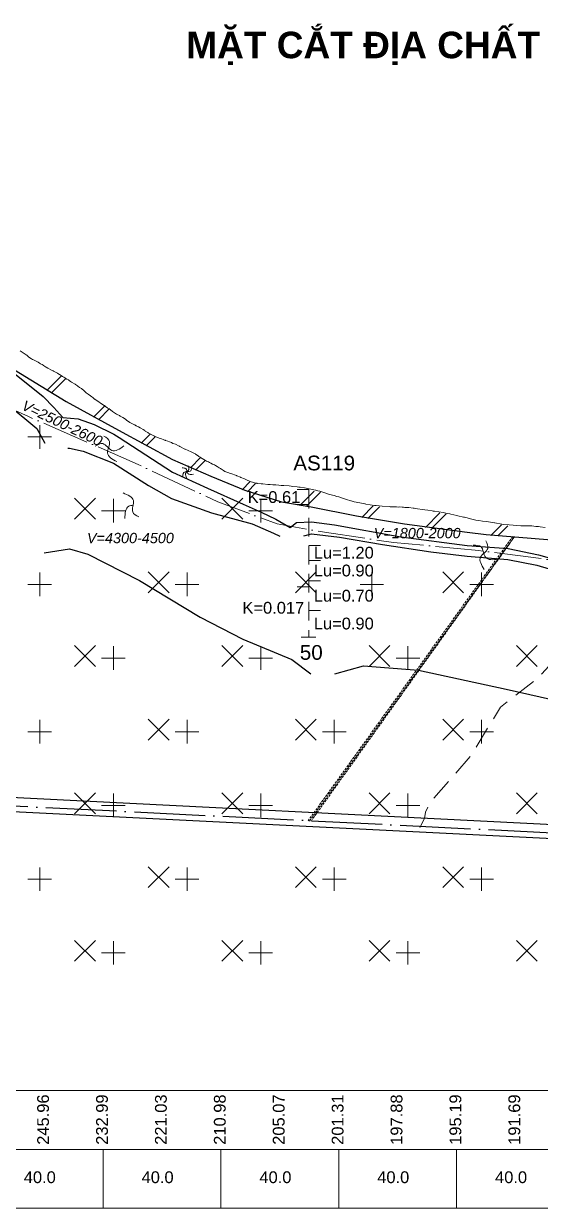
# Model space of a CAD drawing. Header units: inches. Extents: x 444671 to 463716, y 1783086 to 1794968.
# Drawn here: x 457513.5 to 457688.9, y 1783998.4 to 1784400.2 of the extents above; entities that cross this region are included whole.
import ezdxf
from ezdxf.enums import TextEntityAlignment as Align

# ---------------------------------------------------------------- set-up
doc = ezdxf.new("R2010")
doc.units = ezdxf.units.IN
doc.header["$MEASUREMENT"] = 0
for name, pattern in [('ACAD_ISO04W100', [30, 24, -3, 0, -3]), ('DASHED', [0.75, 0.5, -0.25]), ('DASHED2', [9.525, 6.35, -3.175]), ('DASHEDX2', [1.5, 1, -0.5]), ('NG', [1.8, 0.8, -0.1, 0, -0.1, 0.8])]:
    doc.linetypes.add(name, pattern=pattern)
for name, color, linetype, lineweight in [('ah', 7, 'Continuous', 15), ('doi', 33, 'Continuous', 25), ('DVL', 7, 'Continuous', 18), ('HOKHOAN', 250, 'DASHED2', 20), ('KYHIEU', 7, 'Continuous', 15), ('nuocngam', 5, 'Continuous', 20), ('PEGCT', 7, 'Continuous', 15), ('ph', 7, 'Continuous', 18), ('tham', 145, 'Continuous', 13), ('thoc', 252, 'Continuous', 13)]:
    doc.layers.add(name, color=color, linetype=linetype, lineweight=lineweight)
doc.layers.add('CONGTRINH', color=2, linetype='Continuous')
doc.layers.add('PEGC', color=3, linetype='Continuous')
doc.styles.add('2', font='', dxfattribs={"height": 4})
doc.styles.add('25', font='', dxfattribs={"height": 5})
doc.styles.add('vn', font='')
doc.styles.get('2').set_extended_font_data('.VnArial')
doc.styles.get('25').set_extended_font_data('.VnArial')
doc.styles.get('vn').set_extended_font_data('.VnArial')
doc.linetypes.add('_lA1', pattern='A,2,-0.2,["x",Standard,S=0.1,R=0,X=-0.1,Y=-0.05],-0.1', length=2.3)
doc.linetypes.add('_llA', pattern='A,2,-0.2,["xxxx",Standard,S=0.1,R=0,X=-0.1,Y=-0.05],-0.34', length=2.54)
doc.linetypes.add('IA2', pattern='A,2,-0.2,["xx",Standard,S=0.1,R=0,X=-0.1,Y=-0.05],-0.18', length=2.38)
doc.linetypes.add('IB', pattern='A,2,-0.2,["xxx",Standard,S=0.1,R=0,X=-0.1,Y=-0.05],-0.26', length=2.46)

msp = doc.modelspace()

# ---------------------------------------------------------------- linework, layer by layer
at = {"lineweight": 20}
for p, q in [((457246.5286, 1784038.3548), (458294.3569, 1784038.3548)), ((457246.5286, 1784018.3548), (458294.3569, 1784018.3547)), ((457246.5286, 1783998.3548), (458294.3569, 1783998.3548))]:
    msp.add_line(p, q, dxfattribs=at)
for points in [[(457540.5286, 1783998.3548), (457540.5286, 1784018.3548)], [(457580.5286, 1783998.3548), (457580.5286, 1784018.3548)], [(457620.5286, 1783998.3548), (457620.5286, 1784018.3548)], [(457660.5286, 1783998.3548), (457660.5286, 1784018.3548)]]:
    msp.add_lwpolyline(points, dxfattribs=at)
at = {"layer": 'ah', "color": 1, "linetype": 'DASHEDX2', "ltscale": 0.75, "flags": 128}
for points in [[(457610.0813, 1784129.7712), (457679.5546, 1784226.2261)], [(457610.6037, 1784129.7456), (457680.1041, 1784226.1794)], [(457611.2078, 1784129.8334), (457680.173, 1784226.1736)]]:
    msp.add_lwpolyline(points, dxfattribs=at)
at = {"layer": 'CONGTRINH', "ltscale": 10}
msp.add_line((458100.8848, 1784108.1029), (457415.1357, 1784142.3904), dxfattribs=at)
at = {"layer": 'CONGTRINH', "color": 0, "linetype": 'ACAD_ISO04W100', "lineweight": 25, "flags": 128}
msp.add_lwpolyline([(457400.8161, 1784140.3529), (458100.8161, 1784105.3529)], dxfattribs=at)
at = {"layer": 'CONGTRINH', "ltscale": 10}
msp.add_lwpolyline([(457398.8661, 1784138.498), (458100.7673, 1784103.4029)], dxfattribs=at)
at = {"layer": 'doi', "linetype": '_lA1', "ltscale": 20, "flags": 128}
msp.add_lwpolyline([(457503.3495, 1784287.0283), (457503.8588, 1784286.7418), (457527.9582, 1784272.0434), (457545.7119, 1784262.3687), (457564.0521, 1784252.3896), (457577.1135, 1784246.7699), (457588.6459, 1784241.9256), (457601.0949, 1784237.9976), (457611.1612, 1784236.3187), (457626.5295, 1784233.2461), (457642.7989, 1784230.5283), (457664.0521, 1784227.728), (457670.5378, 1784226.9929), (457691.435, 1784225.2159), (457707.4413, 1784224.9938), (457723.67, 1784226.5487), (457736.7863, 1784229.6584), (457754.0913, 1784232.473), (457777.4528, 1784239.2893), (457803.308, 1784245.6642), (457816.0548, 1784251.1223), (457831.9221, 1784258.3993), (457843.3511, 1784262.5364), (457864.3418, 1784262.6986), (457882.5204, 1784256.1747), (457913.6477, 1784240.4169), (457923.8249, 1784234.4973), (457937.302, 1784226.5683), (457939.6135, 1784225.4794), (457951.9087, 1784218.2524), (457970.1927, 1784206.7115), (457991.2263, 1784192.5747), (458010.3476, 1784179.584), (458040.5286, 1784160.4452)], dxfattribs=at)
at = {"layer": 'doi', "linetype": 'IA2', "ltscale": 20, "flags": 128}
msp.add_lwpolyline([(457503.3495, 1784285.3514), (457510.9506, 1784281.0733), (457520.1076, 1784273.7753), (457523.8154, 1784270.0722), (457526.8673, 1784266.5861), (457531.9912, 1784266.1507), (457537.4418, 1784264.2985), (457544.0917, 1784261.0307), (457545.9504, 1784259.8469), (457564.084, 1784248.087), (457575.9402, 1784242.7062), (457588.0393, 1784237.1864), (457594.2021, 1784234.5216), (457599.1683, 1784232.1325), (457603.9812, 1784229.2574), (457606.1887, 1784231.0662), (457611.3085, 1784231.2132), (457619.1098, 1784230.1627), (457641.6023, 1784226.1962), (457664.0521, 1784223.1613), (457678.0504, 1784222.1412), (457688.3191, 1784220.0358), (457697.1303, 1784217.5908), (457705.3295, 1784213.6781), (457711.4504, 1784210.0051), (457716.2196, 1784211.9658), (457721.9286, 1784213.7057)], dxfattribs=at)
at = {"layer": 'doi', "linetype": 'IB', "ltscale": 20, "flags": 128}
for points in [[(457503.3495, 1784273.6571), (457508.6379, 1784270.7398), (457518.0323, 1784262.9361), (457520.6713, 1784257.9552)], [(457528.485, 1784256.2379), (457529.1287, 1784256.2379), (457533.6832, 1784255.2425), (457544.0521, 1784251.1517), (457555.8656, 1784243.5943), (457563.6696, 1784239.1113), (457577.3427, 1784234.264), (457591.1612, 1784230.5915), (457598.3655, 1784227.36), (457600.5295, 1784226.3686)], [(457608.7048, 1784226.4716), (457611.303, 1784227.2134), (457620.7112, 1784226.0381), (457635.4134, 1784223.5408), (457651.7185, 1784221.0624), (457664.1059, 1784219.5527), (457677.9202, 1784218.4353), (457687.7098, 1784216.4793), (457696.1532, 1784214.0336), (457705.2087, 1784209.999), (457707.5969, 1784208.973)]]:
    msp.add_lwpolyline(points, dxfattribs=at)
at = {"layer": 'doi', "linetype": '_llA', "ltscale": 20, "flags": 128}
for points in [[(457520.4605, 1784220.7534), (457529.1007, 1784222.0424), (457535.3504, 1784220.2349), (457552.8129, 1784211.3507), (457573.4055, 1784198.847), (457587.895, 1784191.4663), (457604.5499, 1784184.5451), (457610.9924, 1784179.6868)], [(457619.2059, 1784179.6201), (457628.8631, 1784182.4016), (457647.5776, 1784180.8636), (457677.3826, 1784174.5246), (457708.4856, 1784167.4173), (457719.1292, 1784161.6902)]]:
    msp.add_lwpolyline(points, dxfattribs=at)
at = {"layer": 'HOKHOAN'}
for points in [[(457610.3411, 1784242.1647), (457610.3411, 1784192.1647)], [(457607.7814, 1784192.1647), (457612.7388, 1784192.1647)]]:
    msp.add_lwpolyline(points, dxfattribs=at)
at = {"layer": 'KYHIEU', "linetype": 'DASHED', "lineweight": 13, "ltscale": 15, "flags": 128}
msp.add_lwpolyline([(457647.9935, 1784127.5408), (457649.5684, 1784130.6489), (457649.9141, 1784132.7977), (457651.8347, 1784136.3663), (457665.3551, 1784151.9068), (457675.3785, 1784168.3275), (457688.2084, 1784178.3401), (457704.2458, 1784195.5619), (457711.4626, 1784207.577)], dxfattribs=at)
at = {"layer": 'nuocngam', "linetype": 'NG', "ltscale": 20, "flags": 128}
msp.add_lwpolyline([(457300.5286, 1784360.6853), (457311.3342, 1784358.1369), (457358.0311, 1784346.1648), (457373.5407, 1784339.5316), (457390.6467, 1784328.687), (457408.1311, 1784318.2048), (457444.3396, 1784299.1003), (457481.7199, 1784281.8757), (457515.1545, 1784266.9338), (457552.4308, 1784250.688), (457579.4815, 1784237.9913), (457599.6253, 1784230.5204), (457615.6816, 1784227.6789), (457639.0995, 1784224.2375), (457668.0275, 1784221.4843), (457702.094, 1784217.1053), (457730.1036, 1784217.3347), (457762.2132, 1784222.3272), (457788.7138, 1784227.4945), (457823.94, 1784232.6617), (457853.7907, 1784234.2702), (457880.9375, 1784232.0095), (457916.2515, 1784224.5076), (457937.5411, 1784216.4648), (457991.5119, 1784185.159), (458038.3118, 1784161.5645), (458045.8958, 1784157.2847), (458067.9211, 1784145.3348), (458086.3185, 1784139.2327), (458104.4287, 1784134.0036), (458122.5902, 1784131.3438), (458143.3083, 1784128.5137), (458164.6011, 1784124.4459), (458185.6852, 1784120.0219), (458204.6295, 1784115.0153), (458226.3179, 1784109.0303), (458244.0951, 1784107.0286), (458264.8768, 1784105.7776), (458281.9029, 1784104.7767), (458290.3569, 1784104.2387)], dxfattribs=at)
at = {"layer": 'PEGC', "lineweight": 13}
msp.add_lwpolyline([(457512.3611, 1784289.2072), (457513.6749, 1784288.3875), (457513.7282, 1784288.3548), (457513.7501, 1784288.3397), (457514.3983, 1784287.8548), (457514.5538, 1784287.7395), (457515.1878, 1784287.2453), (457515.5882, 1784286.8548), (457516.243, 1784286.5265), (457516.5489, 1784286.3548), (457516.8302, 1784286.2094), (457517.5367, 1784285.8548), (457517.7369, 1784285.7491), (457518.4603, 1784285.3548), (457518.9614, 1784285.0336), (457519.2621, 1784284.8548), (457519.7658, 1784284.5599), (457520.1142, 1784284.3548), (457520.3038, 1784284.2417), (457520.9388, 1784283.8548), (457521.1945, 1784283.7079), (457521.709, 1784283.3548), (457522.0006, 1784283.1998), (457522.705, 1784282.8548), (457523.5386, 1784282.4056), (457523.6368, 1784282.3548), (457523.8629, 1784282.2417), (457524.5805, 1784281.8548), (457525.0374, 1784281.6163), (457525.4773, 1784281.3548), (457525.7454, 1784281.1843), (457526.2263, 1784280.8548), (457526.7268, 1784280.5833), (457527.1426, 1784280.3548), (457527.539, 1784280.0868), (457527.8613, 1784279.8548), (457528.1437, 1784279.6831), (457528.7146, 1784279.3548), (457528.9474, 1784279.2057), (457529.4474, 1784278.8548), (457529.8171, 1784278.5946), (457531.0518, 1784277.892), (457531.109, 1784277.8548), (457531.1545, 1784277.8206), (457531.802, 1784277.3548), (457531.97, 1784277.2336), (457532.5218, 1784276.8548), (457533.1899, 1784276.4162), (457533.3637, 1784276.2843), (457533.8724, 1784275.8548), (457534.53, 1784275.2494), (457534.7978, 1784275.0176), (457535.4529, 1784274.5538), (457536.2501, 1784273.9476), (457536.7031, 1784273.5982), (457536.9661, 1784273.3943), (457537.6213, 1784272.8767), (457537.6527, 1784272.8516), (457537.6786, 1784272.8342), (457539.1439, 1784271.8241), (457539.5399, 1784271.5739), (457540.972, 1784270.5971), (457541.2177, 1784270.4209), (457541.3072, 1784270.3548), (457541.4072, 1784270.2852), (457541.9852, 1784269.8725), (457542.004, 1784269.8595), (457542.0346, 1784269.8396), (457542.8796, 1784269.3038), (457543.0375, 1784269.1859), (457543.7257, 1784268.7146), (457544.0542, 1784268.4928), (457545.0311, 1784267.7876), (457545.2504, 1784267.6818), (457546.1065, 1784267.2589), (457546.2682, 1784267.1192), (457546.9824, 1784266.703), (457547.2284, 1784266.5772), (457548.0687, 1784266.0278), (457548.5231, 1784265.6315), (457549.072, 1784265.3058), (457549.6056, 1784264.9761), (457550.5296, 1784264.4879), (457550.9567, 1784264.2625), (457551.2428, 1784264.1033), (457551.5339, 1784263.9397), (457551.6197, 1784263.9019), (457551.7023, 1784263.8548), (457552.4881, 1784263.5175), (457553.0854, 1784263.1509), (457553.3231, 1784263.0419), (457554.1528, 1784262.5062), (457554.6246, 1784262.1901), (457554.8304, 1784262.0265), (457555.6428, 1784261.4941), (457555.9493, 1784261.3548), (457557.7758, 1784260.375), (457557.7992, 1784260.3636), (457557.8193, 1784260.3548), (457557.8902, 1784260.3274), (457559.1395, 1784259.8548), (457559.5294, 1784259.6734), (457559.9381, 1784259.4944), (457560.3178, 1784259.3548), (457560.907, 1784259.1343), (457561.3996, 1784258.95), (457561.5745, 1784258.8881), (457561.6757, 1784258.8548), (457562.5156, 1784258.5552), (457563.0433, 1784258.3548), (457563.682, 1784258.0974), (457564.2187, 1784257.8548), (457564.2604, 1784257.8359), (457564.3351, 1784257.8036), (457565.0531, 1784257.5344), (457566.3091, 1784256.9293), (457566.3685, 1784256.9038), (457566.4076, 1784256.8855), (457566.4566, 1784256.8548), (457566.5469, 1784256.7987), (457568.2757, 1784255.9095), (457568.3923, 1784255.8548), (457569.3502, 1784255.4522), (457569.5614, 1784255.3548), (457570.2099, 1784255.0905), (457571.5114, 1784254.4553), (457571.8175, 1784254.2669), (457571.9006, 1784254.1961), (457572.7211, 1784253.6332), (457573.0153, 1784253.4119), (457573.4022, 1784253.1212), (457574.2495, 1784252.6348), (457574.5461, 1784252.4624), (457575.0961, 1784252.124), (457575.2897, 1784252.0162), (457575.5746, 1784251.8548), (457576.2587, 1784251.5516), (457576.6611, 1784251.3548), (457577.0601, 1784251.1487), (457577.6865, 1784250.8548), (457578.2739, 1784250.5683), (457578.6276, 1784250.3548), (457579.254, 1784249.9802), (457579.9423, 1784249.5585), (457580.3826, 1784249.2917), (457580.4927, 1784249.2242), (457580.6881, 1784249.1024), (457581.4273, 1784248.6116), (457581.8239, 1784248.3548), (457582.8133, 1784247.9983), (457583.2093, 1784247.8548), (457583.4179, 1784247.7839), (457584.5333, 1784247.3548), (457585.1416, 1784247.1346), (457585.7412, 1784246.9073), (457585.8912, 1784246.8548), (457587.1101, 1784246.3762), (457587.177, 1784246.3548), (457587.2916, 1784246.3122), (457588.4592, 1784245.8548), (457588.9562, 1784245.5602), (457589.4, 1784245.3548), (457590.1862, 1784245.0687), (457590.8182, 1784244.8548), (457591.2247, 1784244.6943), (457591.6265, 1784244.5577), (457591.8643, 1784244.5002), (457592.514, 1784244.3548), (457592.6414, 1784244.3191), (457592.8054, 1784244.2889), (457594.1288, 1784244.1246), (457594.6966, 1784244.0881), (457596.3816, 1784243.9542), (457597.1437, 1784243.8857), (457597.168, 1784243.8823), (457598.1828, 1784243.8081), (457599.153, 1784243.7349), (457600.1934, 1784243.6867), (457601.0008, 1784243.6059), (457601.2419, 1784243.5591), (457601.8345, 1784243.5137), (457603.6905, 1784243.4821), (457604.3398, 1784243.2816), (457604.9472, 1784243.2208), (457606.3981, 1784243.1425), (457606.8982, 1784243.0325), (457607.4043, 1784242.9789), (457608.8411, 1784242.7338), (457609.4598, 1784242.6396), (457611.6295, 1784242.1722), (457612.6296, 1784241.9555), (457612.7617, 1784241.9307), (457613.3594, 1784241.7903), (457614.1006, 1784241.5906), (457614.7107, 1784241.3779), (457615.429, 1784241.1766), (457616.0783, 1784240.9928), (457617.0039, 1784240.64), (457618.4155, 1784240.2827), (457618.9143, 1784240.1263), (457619.9045, 1784239.8548), (457620.4825, 1784239.6752), (457621.4592, 1784239.3912), (457622.4668, 1784239.0737), (457623.16, 1784238.8548), (457624.5721, 1784238.405), (457624.731, 1784238.3548), (457625.797, 1784238.044), (457628.9098, 1784237.4136), (457629.3678, 1784237.3154), (457629.4332, 1784237.3017), (457629.6717, 1784237.265), (457632.6635, 1784236.808), (457633.169, 1784236.7564), (457635.2159, 1784236.5042), (457637.7537, 1784236.3908), (457637.9184, 1784236.3773), (457637.9645, 1784236.3728), (457638.7531, 1784236.3548), (457640.0634, 1784236.3141), (457640.9102, 1784236.2629), (457641.2996, 1784236.2716), (457642.0402, 1784236.1968), (457642.4556, 1784236.2018), (457642.9766, 1784236.1473), (457644.317, 1784236.0687), (457645.7242, 1784235.904), (457646.0765, 1784235.8548), (457646.4362, 1784235.7901), (457649.7539, 1784235.3548), (457650.7078, 1784235.1983), (457652.2176, 1784234.9644), (457652.576, 1784234.9078), (457652.9727, 1784234.8548), (457654.4419, 1784234.6116), (457655.9841, 1784234.3548), (457656.3994, 1784234.2728), (457657.3145, 1784234.0976), (457658.1882, 1784233.9236), (457658.5368, 1784233.8548), (457659.5832, 1784233.617), (457660.5917, 1784233.3548), (457660.9824, 1784233.2589), (457662.837, 1784232.8548), (457663.208, 1784232.7873), (457663.419, 1784232.7322), (457664.0913, 1784232.5707), (457664.7751, 1784232.3548), (457665.6983, 1784232.1464), (457667.0555, 1784231.8548), (457668.0925, 1784231.7023), (457669.3419, 1784231.5182), (457670.614, 1784231.3548), (457673.3549, 1784230.8829), (457673.5179, 1784230.8548), (457675.9024, 1784230.4261), (457676.2981, 1784230.3548), (457678.4097, 1784230.1751), (457682.2782, 1784229.9087), (457682.6764, 1784229.8548), (457682.7324, 1784229.8548), (457683.052, 1784229.8548), (457683.1521, 1784229.8548), (457684.1187, 1784229.8548), (457684.5413, 1784229.8548), (457686.0793, 1784229.8548), (457687.3654, 1784229.6873), (457688.286, 1784229.653), (457688.874, 1784229.5705), (457690.5608, 1784229.3548)], dxfattribs=at)
at = {"layer": 'ph', "linetype": 'Continuous'}
for points in [[(457545.166, 1784251.6552), (457541.9771, 1784254.6203), (457542.6753, 1784258.4366), (457540.7651, 1784260.3542)], [(457547.558, 1784256.9852), (457543.4816, 1784255.4541), (457540.3776, 1784257.7815), (457537.8093, 1784256.9275)], [(457571.211, 1784247.3634), (457569.2789, 1784247.6737), (457568.5858, 1784249.2735), (457567.3932, 1784249.5123)], [(457567.4023, 1784246.5159), (457568.3086, 1784248.2503), (457570.0455, 1784248.4011), (457570.6496, 1784249.4568)], [(457569.0902, 1784245.8158), (457568.506, 1784247.6834), (457569.6285, 1784249.0174), (457569.3101, 1784250.1914)], [(457547.2787, 1784241.0219), (457550.7934, 1784238.4513), (457550.5477, 1784234.5795), (457552.6697, 1784232.8992)], [(457669.926, 1784215.0802), (457668.626, 1784219.2361), (457671.1239, 1784222.2046), (457670.4154, 1784224.8168)], [(457674.6453, 1784218.5239), (457670.346, 1784219.2145), (457668.8037, 1784222.7744), (457666.1497, 1784223.3057)]]:
    msp.add_spline(points, degree=3, dxfattribs=at)
msp.add_open_spline([(457547.8712, 1784232.3558), (457547.9638, 1784234.1089), (457548.0888, 1784236.4774), (457550.1263, 1784236.8174), (457550.6752, 1784236.8866)], degree=3, knots=[0, 0, 0, 0, 0.217722132, 0.294163596, 0.294163596, 0.294163596, 0.294163596], dxfattribs=at)
at = {"layer": 'tham'}
for points in [[(457610.3411, 1784242.1647), (457606.3411, 1784242.1647)], [(457610.3411, 1784237.1647), (457606.3411, 1784237.1647)], [(457614.3411, 1784223.1647), (457610.3411, 1784223.1647)], [(457614.3411, 1784218.1647), (457610.3411, 1784218.1647)], [(457610.3411, 1784209.1647), (457606.3411, 1784209.1647)], [(457614.3411, 1784211.1647), (457610.3411, 1784211.1647)], [(457614.3411, 1784201.1647), (457610.3411, 1784201.1647)]]:
    msp.add_lwpolyline(points, dxfattribs=at)
at = {"layer": 'thoc'}
for p, q in [((457526.471, 1784280.9084), (457521.3898, 1784275.8272)), ((457528.0146, 1784279.9867), (457522.9211, 1784274.8933)), ((457541.2176, 1784270.655), (457537.2954, 1784266.7328)), ((457542.6667, 1784269.6388), (457538.8911, 1784265.8633)), ((457556.635, 1784261.0724), (457553.4815, 1784257.9189)), ((457558.2489, 1784260.2211), (457555.078, 1784257.0502)), ((457573.7258, 1784253.1632), (457570.1194, 1784249.5568)), ((457575.2308, 1784252.2029), (457571.843, 1784248.8152)), ((457590.4767, 1784244.9141), (457587.6741, 1784242.1115)), ((457592.2904, 1784244.2626), (457589.4708, 1784241.443)), ((457612.1796, 1784241.617), (457607.3025, 1784236.7399)), ((457614.2995, 1784241.2716), (457609.4154, 1784236.3875)), ((457632.2093, 1784236.6467), (457628.292, 1784232.7294)), ((457634.3789, 1784236.3511), (457630.4044, 1784232.3765)), ((457654.8817, 1784234.3191), (457649.9291, 1784229.3665)), ((457656.9915, 1784233.9636), (457652.1074, 1784229.0795)), ((457675.7997, 1784230.2371), (457672.1925, 1784226.6299)), ((457677.9528, 1784229.9249), (457674.4645, 1784226.4367))]:
    msp.add_line(p, q, dxfattribs=at)
for points in [[(457519.0025, 1784256.0231), (457519.0025, 1784264.0231)], [(457515.0025, 1784260.0231), (457523.0025, 1784260.0231)], [(457537.8857, 1784232.1793), (457530.8147, 1784239.2503)], [(457537.8857, 1784239.2503), (457530.8147, 1784232.1793)], [(457544.0025, 1784231.0231), (457544.0025, 1784239.0231)], [(457587.8857, 1784232.1793), (457580.8147, 1784239.2503)], [(457587.8857, 1784239.2503), (457580.8147, 1784232.1793)], [(457594.0025, 1784231.0231), (457594.0025, 1784239.0231)], [(457540.0025, 1784235.0231), (457548.0025, 1784235.0231)], [(457590.0025, 1784235.0231), (457598.0025, 1784235.0231)], [(457519.0025, 1784206.0231), (457519.0025, 1784214.0231)], [(457562.8857, 1784207.1793), (457555.8147, 1784214.2503)], [(457562.8857, 1784214.2503), (457555.8147, 1784207.1793)], [(457569.0025, 1784206.0231), (457569.0025, 1784214.0231)], [(457612.8857, 1784207.1793), (457605.8147, 1784214.2503)], [(457612.8857, 1784214.2503), (457605.8147, 1784207.1793)], [(457631.7322, 1784206.0231), (457631.7322, 1784214.0231)], [(457662.8857, 1784207.1793), (457655.8147, 1784214.2503)], [(457662.8857, 1784214.2503), (457655.8147, 1784207.1793)], [(457669.0025, 1784206.0231), (457669.0025, 1784214.0231)], [(457515.0025, 1784210.0231), (457523.0025, 1784210.0231)], [(457565.0025, 1784210.0231), (457573.0025, 1784210.0231)], [(457627.7322, 1784210.0231), (457635.7322, 1784210.0231)], [(457665.0025, 1784210.0231), (457673.0025, 1784210.0231)], [(457537.8857, 1784182.1793), (457530.8147, 1784189.2503)], [(457537.8857, 1784189.2503), (457530.8147, 1784182.1793)], [(457544.0025, 1784181.0231), (457544.0025, 1784189.0231)], [(457587.8857, 1784182.1793), (457580.8147, 1784189.2503)], [(457587.8857, 1784189.2503), (457580.8147, 1784182.1793)], [(457594.0025, 1784181.0231), (457594.0025, 1784189.0231)], [(457637.8857, 1784182.1793), (457630.8147, 1784189.2503)], [(457637.8857, 1784189.2503), (457630.8147, 1784182.1793)], [(457644.0025, 1784181.0231), (457644.0025, 1784189.0231)], [(457687.8857, 1784182.1793), (457680.8147, 1784189.2503)], [(457687.8857, 1784189.2503), (457680.8147, 1784182.1793)], [(457540.0025, 1784185.0231), (457548.0025, 1784185.0231)], [(457590.0025, 1784185.0231), (457598.0025, 1784185.0231)], [(457640.0025, 1784185.0231), (457648.0025, 1784185.0231)], [(457519.0025, 1784156.0231), (457519.0025, 1784164.0231)], [(457562.8857, 1784157.1793), (457555.8147, 1784164.2503)], [(457562.8857, 1784164.2503), (457555.8147, 1784157.1793)], [(457569.0025, 1784156.0231), (457569.0025, 1784164.0231)], [(457612.8857, 1784157.1793), (457605.8147, 1784164.2503)], [(457612.8857, 1784164.2503), (457605.8147, 1784157.1793)], [(457619.0025, 1784156.0231), (457619.0025, 1784164.0231)], [(457662.8857, 1784157.1793), (457655.8147, 1784164.2503)], [(457662.8857, 1784164.2503), (457655.8147, 1784157.1793)], [(457669.0025, 1784156.0231), (457669.0025, 1784164.0231)], [(457515.0025, 1784160.0231), (457523.0025, 1784160.0231)], [(457565.0025, 1784160.0231), (457573.0025, 1784160.0231)], [(457615.0025, 1784160.0231), (457623.0025, 1784160.0231)], [(457665.0025, 1784160.0231), (457673.0025, 1784160.0231)], [(457537.8857, 1784132.1793), (457530.8147, 1784139.2503)], [(457537.8857, 1784139.2503), (457530.8147, 1784132.1793)], [(457587.8857, 1784132.1793), (457580.8147, 1784139.2503)], [(457587.8857, 1784139.2503), (457580.8147, 1784132.1793)], [(457637.8857, 1784132.1793), (457630.8147, 1784139.2503)], [(457637.8857, 1784139.2503), (457630.8147, 1784132.1793)], [(457687.8857, 1784132.1793), (457680.8147, 1784139.2503)], [(457687.8857, 1784139.2503), (457680.8147, 1784132.1793)], [(457544.0025, 1784131.0231), (457544.0025, 1784139.0231)], [(457594.0025, 1784131.0231), (457594.0025, 1784139.0231)], [(457644.0025, 1784131.0231), (457644.0025, 1784139.0231)], [(457540.0025, 1784135.0231), (457548.0025, 1784135.0231)], [(457590.0025, 1784135.0231), (457598.0025, 1784135.0231)], [(457640.0025, 1784135.0231), (457648.0025, 1784135.0231)], [(457519.0025, 1784106.0231), (457519.0025, 1784114.0231)], [(457562.8857, 1784107.1793), (457555.8147, 1784114.2503)], [(457562.8857, 1784114.2503), (457555.8147, 1784107.1793)], [(457569.0025, 1784106.0231), (457569.0025, 1784114.0231)], [(457612.8857, 1784107.1793), (457605.8147, 1784114.2503)], [(457612.8857, 1784114.2503), (457605.8147, 1784107.1793)], [(457619.0025, 1784106.0231), (457619.0025, 1784114.0231)], [(457662.8857, 1784107.1793), (457655.8147, 1784114.2503)], [(457662.8857, 1784114.2503), (457655.8147, 1784107.1793)], [(457669.0025, 1784106.0231), (457669.0025, 1784114.0231)], [(457515.0025, 1784110.0231), (457523.0025, 1784110.0231)], [(457565.0025, 1784110.0231), (457573.0025, 1784110.0231)], [(457615.0025, 1784110.0231), (457623.0025, 1784110.0231)], [(457665.0025, 1784110.0231), (457673.0025, 1784110.0231)], [(457537.8857, 1784082.1793), (457530.8147, 1784089.2503)], [(457537.8857, 1784089.2503), (457530.8147, 1784082.1793)], [(457544.0025, 1784081.0231), (457544.0025, 1784089.0231)], [(457587.8857, 1784082.1793), (457580.8147, 1784089.2503)], [(457587.8857, 1784089.2503), (457580.8147, 1784082.1793)], [(457594.0025, 1784081.0231), (457594.0025, 1784089.0231)], [(457637.8857, 1784082.1793), (457630.8147, 1784089.2503)], [(457637.8857, 1784089.2503), (457630.8147, 1784082.1793)], [(457644.0025, 1784081.0231), (457644.0025, 1784089.0231)], [(457687.8857, 1784082.1793), (457680.8147, 1784089.2503)], [(457687.8857, 1784089.2503), (457680.8147, 1784082.1793)], [(457540.0025, 1784085.0231), (457548.0025, 1784085.0231)], [(457590.0025, 1784085.0231), (457598.0025, 1784085.0231)], [(457640.0025, 1784085.0231), (457648.0025, 1784085.0231)]]:
    msp.add_lwpolyline(points, dxfattribs=at)

# ---------------------------------------------------------------- texts
at = {"lineweight": 20, "style": '2'}
for p in [(457519.0092, 1784008.9051), (457559.0092, 1784008.9051), (457599.0092, 1784008.9051), (457639.0092, 1784008.9051), (457679.0092, 1784008.9051)]:
    msp.add_text('40.0', height=4, dxfattribs=at).set_placement(p, align=Align.MIDDLE_CENTER)
at = {"insert": (457568.7389, 1784397.5057), "char_height": 9, "width": 500, "attachment_point": 1, "style": '25'}
msp.add_mtext('{\\f.VnArialH|b1|i0|c0|p34;MÆt c¾t ®Þa chÊt c«ng tr×nh däc tim th¸p ®iÒu ¸p ®Õn nhµ m¸y}', dxfattribs=at)
at = {"layer": 'DVL', "lineweight": 13, "insert": (457514.059, 1784272.6089), "char_height": 3.5, "width": 40, "attachment_point": 1, "rotation": 334.525952}
msp.add_mtext('{\\f.VnArial|b0|i1|c0|p34;V=2500-2600}', dxfattribs=at)
at = {"layer": 'DVL', "lineweight": 13, "char_height": 3.5, "attachment_point": 1}
for s, insert, width in [('{\\f.VnArial|b0|i1|c0|p34;V=1800-2000}', (457632.3987, 1784229.1709), 96.481481), ('{\\f.VnArial|b0|i1|c0|p34;V=4300-4500}', (457535.0283, 1784227.4951), 40)]:
    msp.add_mtext(s, dxfattribs=dict(at, insert=insert, width=width))
at = {"layer": 'HOKHOAN', "style": 'vn'}
for s, p in [('AS119', (457605.0906, 1784248.6878)), ('50', (457607.296, 1784184.4334))]:
    msp.add_text(s, height=5, dxfattribs=at).set_placement(p)
at = {"layer": 'PEGCT', "style": '25'}
for s, p in [('245.96', (457523.3178, 1784028.4424)), ('232.99', (457543.3178, 1784028.4424)), ('221.03', (457563.3178, 1784028.4424)), ('210.98', (457583.3178, 1784028.4424)), ('205.07', (457603.3178, 1784028.4424)), ('201.31', (457623.3178, 1784028.4424)), ('197.88', (457643.3178, 1784028.4424)), ('195.19', (457663.3178, 1784028.4424)), ('191.69', (457683.3178, 1784028.4424))]:
    msp.add_text(s, height=4, rotation=90, dxfattribs=at).set_placement(p, align=Align.BOTTOM_CENTER)
at = {"layer": 'tham', "char_height": 4, "width": 25, "attachment_point": 1, "style": '25'}
for s, insert in [('K=0.61', (457589.5931, 1784241.6461)), ('Lu=1.20', (457612.0423, 1784222.7732)), ('Lu=0.90', (457612.0423, 1784216.7197)), ('Lu=0.70', (457612.0423, 1784208.1734)), ('K=0.017', (457587.8115, 1784204.0786)), ('Lu=0.90', (457612.0423, 1784198.7372))]:
    msp.add_mtext(s, dxfattribs=dict(at, insert=insert))

doc.saveas('drawing.dxf')
